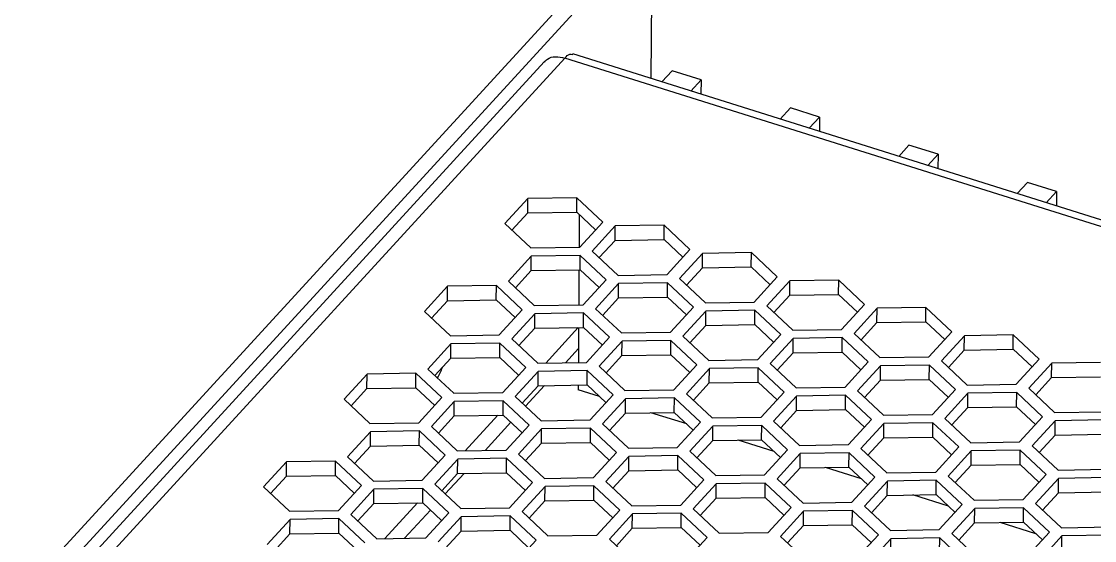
# Model space of a CAD drawing. Header units: millimetres. Extents: x -11 to 295, y 0 to 216.
# Drawn here: x 169.97 to 195.29, y 119.32 to 131.56 of the extents above; entities that cross this region are included whole.
import ezdxf

# ---------------------------------------------------------------- set-up
doc = ezdxf.new("R2010")
doc.units = ezdxf.units.MM

msp = doc.modelspace()

# ---------------------------------------------------------------- linework, layer by layer
at = {"color": 7, "linetype": 'Continuous', "lineweight": 25}
for p, q in [((184.487, 133.898), (151.127, 97.516)), ((184.855, 133.783), (151.495, 97.4)), ((184.833, 130.208), (184.855, 133.783)), ((182.794, 130.694), (152.303, 97.439)), ((213.109, 121.329), (182.981, 130.79)), ((182.308, 130.608), (151.807, 97.343)), ((185.322, 130.395), (185.08, 130.131)), ((186.008, 130.18), (185.322, 130.395)), ((186.008, 130.18), (185.765, 129.916)), ((186.008, 130.18), (186.005, 129.84)), ((188.118, 129.518), (187.875, 129.253)), ((188.803, 129.302), (188.118, 129.518)), ((188.803, 129.302), (188.56, 129.038)), ((188.803, 129.302), (188.801, 128.962)), ((190.913, 128.64), (190.671, 128.375)), ((191.598, 128.425), (190.913, 128.64)), ((191.598, 128.425), (191.356, 128.16)), ((191.598, 128.425), (191.596, 128.084)), ((193.709, 127.762), (193.466, 127.497)), ((194.394, 127.547), (193.709, 127.762)), ((181.921, 127.38), (181.378, 126.788)), ((181.919, 127.041), (181.921, 127.38)), ((183.075, 127.398), (181.921, 127.38)), ((183.073, 127.059), (183.075, 127.398)), ((183.686, 126.825), (183.075, 127.398)), ((194.394, 127.547), (194.151, 127.282)), ((194.394, 127.547), (194.392, 127.207)), ((181.544, 126.633), (181.919, 127.041)), ((181.919, 127.041), (183.073, 127.059)), ((183.073, 127.059), (183.518, 126.642)), ((183.134, 127.002), (183.129, 126.233)), ((181.378, 126.788), (181.99, 126.215)), ((183.144, 126.234), (183.686, 126.825)), ((183.981, 126.733), (183.438, 126.141)), ((183.979, 126.394), (183.981, 126.733)), ((185.135, 126.751), (183.981, 126.733)), ((185.133, 126.413), (185.135, 126.751)), ((185.746, 126.178), (185.135, 126.751)), ((183.604, 125.986), (183.979, 126.394)), ((183.979, 126.394), (185.133, 126.413)), ((185.133, 126.413), (185.578, 125.995)), ((181.99, 126.215), (183.144, 126.234)), ((183.438, 126.141), (184.05, 125.568)), ((185.204, 125.587), (185.746, 126.178)), ((187.195, 126.104), (186.041, 126.086)), ((187.192, 125.766), (187.195, 126.104)), ((187.806, 125.531), (187.195, 126.104)), ((182.002, 126.022), (181.46, 125.43)), ((182, 125.683), (182.002, 126.022)), ((183.156, 126.04), (182.002, 126.022)), ((183.154, 125.702), (183.156, 126.04)), ((183.768, 125.467), (183.156, 126.04)), ((186.041, 126.086), (185.498, 125.494)), ((186.038, 125.747), (186.041, 126.086)), ((181.626, 125.275), (182, 125.683)), ((182, 125.683), (183.154, 125.702)), ((183.126, 125.701), (183.121, 124.874)), ((183.154, 125.702), (183.6, 125.284)), ((184.05, 125.568), (185.204, 125.587)), ((185.664, 125.339), (186.038, 125.747)), ((186.038, 125.747), (187.192, 125.766)), ((187.192, 125.766), (187.638, 125.348)), ((181.46, 125.43), (182.071, 124.857)), ((183.225, 124.876), (183.768, 125.467)), ((184.062, 125.375), (183.52, 124.783)), ((184.06, 125.036), (184.062, 125.375)), ((185.216, 125.393), (184.062, 125.375)), ((185.214, 125.055), (185.216, 125.393)), ((185.828, 124.82), (185.216, 125.393)), ((185.498, 125.494), (186.11, 124.921)), ((187.264, 124.94), (187.806, 125.531)), ((188.1, 125.439), (187.558, 124.847)), ((188.098, 125.1), (188.1, 125.439)), ((189.254, 125.458), (188.1, 125.439)), ((189.252, 125.119), (189.254, 125.458)), ((189.866, 124.885), (189.254, 125.458)), ((180.023, 125.31), (179.481, 124.718)), ((180.021, 124.971), (180.023, 125.31)), ((181.177, 125.328), (180.023, 125.31)), ((181.175, 124.99), (181.177, 125.328)), ((181.789, 124.755), (181.177, 125.328)), ((187.724, 124.692), (188.098, 125.1)), ((188.098, 125.1), (189.252, 125.119)), ((189.252, 125.119), (189.698, 124.701)), ((179.647, 124.563), (180.021, 124.971)), ((180.021, 124.971), (181.175, 124.99)), ((181.175, 124.99), (181.621, 124.572)), ((182.071, 124.857), (183.225, 124.876)), ((183.686, 124.628), (184.06, 125.036)), ((184.06, 125.036), (185.214, 125.055)), ((185.214, 125.055), (185.66, 124.637)), ((186.11, 124.921), (187.264, 124.94)), ((187.558, 124.847), (188.17, 124.274)), ((189.323, 124.293), (189.866, 124.885)), ((179.481, 124.718), (180.092, 124.145)), ((181.246, 124.164), (181.789, 124.755)), ((182.083, 124.663), (181.54, 124.071)), ((182.081, 124.324), (182.083, 124.663)), ((183.237, 124.682), (182.083, 124.663)), ((183.235, 124.343), (183.237, 124.682)), ((183.848, 124.108), (183.237, 124.682)), ((183.52, 124.783), (184.131, 124.21)), ((185.285, 124.229), (185.828, 124.82)), ((186.122, 124.728), (185.579, 124.136)), ((186.12, 124.389), (186.122, 124.728)), ((187.276, 124.747), (186.122, 124.728)), ((187.274, 124.408), (187.276, 124.747)), ((187.887, 124.174), (187.276, 124.747)), ((190.16, 124.792), (189.618, 124.201)), ((190.158, 124.454), (190.16, 124.792)), ((191.314, 124.811), (190.16, 124.792)), ((191.312, 124.472), (191.314, 124.811)), ((191.926, 124.238), (191.314, 124.811)), ((181.706, 123.916), (182.081, 124.324)), ((182.081, 124.324), (183.235, 124.343)), ((183.118, 124.341), (183.113, 123.514)), ((183.235, 124.343), (183.68, 123.925)), ((185.745, 123.981), (186.12, 124.389)), ((186.12, 124.389), (187.274, 124.408)), ((187.274, 124.408), (187.719, 123.99)), ((189.784, 124.045), (190.158, 124.454)), ((190.158, 124.454), (191.312, 124.472)), ((191.312, 124.472), (191.758, 124.055)), ((180.092, 124.145), (181.246, 124.164)), ((181.54, 124.071), (182.152, 123.498)), ((183.306, 123.517), (183.848, 124.108)), ((184.131, 124.21), (185.285, 124.229)), ((185.579, 124.136), (186.191, 123.563)), ((187.345, 123.582), (187.887, 124.174)), ((188.182, 124.081), (187.639, 123.49)), ((188.17, 124.274), (189.323, 124.293)), ((188.18, 123.742), (188.182, 124.081)), ((189.336, 124.1), (188.182, 124.081)), ((189.334, 123.761), (189.336, 124.1)), ((189.947, 123.527), (189.336, 124.1)), ((189.618, 124.201), (190.229, 123.628)), ((191.383, 123.646), (191.926, 124.238)), ((192.22, 124.145), (191.678, 123.554)), ((192.218, 123.807), (192.22, 124.145)), ((193.374, 124.164), (192.22, 124.145)), ((193.372, 123.825), (193.374, 124.164)), ((193.986, 123.591), (193.374, 124.164)), ((180.104, 123.952), (179.562, 123.36)), ((180.102, 123.613), (180.104, 123.952)), ((181.258, 123.97), (180.104, 123.952)), ((181.256, 123.632), (181.258, 123.97)), ((181.87, 123.397), (181.258, 123.97)), ((184.143, 124.016), (183.6, 123.425)), ((184.141, 123.677), (184.143, 124.016)), ((185.297, 124.035), (184.143, 124.016)), ((185.295, 123.696), (185.297, 124.035)), ((185.908, 123.462), (185.297, 124.035)), ((192.218, 123.807), (193.372, 123.825)), ((193.372, 123.825), (193.818, 123.408)), ((179.728, 123.205), (180.102, 123.613)), ((180.102, 123.613), (181.256, 123.632)), ((181.256, 123.632), (181.702, 123.214)), ((183.766, 123.269), (184.141, 123.677)), ((184.141, 123.677), (185.295, 123.696)), ((185.295, 123.696), (185.74, 123.278)), ((186.191, 123.563), (187.345, 123.582)), ((187.805, 123.334), (188.18, 123.742)), ((188.18, 123.742), (189.334, 123.761)), ((189.334, 123.761), (189.779, 123.343)), ((190.229, 123.628), (191.383, 123.646)), ((191.843, 123.398), (192.218, 123.807)), ((193.443, 122.999), (193.986, 123.591)), ((179.562, 123.36), (180.174, 122.787)), ((181.328, 122.806), (181.87, 123.397)), ((182.152, 123.498), (183.306, 123.517)), ((183.318, 123.324), (182.164, 123.305)), ((183.316, 122.985), (183.318, 123.324)), ((183.93, 122.751), (183.318, 123.324)), ((183.6, 123.425), (184.212, 122.852)), ((185.366, 122.87), (185.908, 123.462)), ((186.203, 123.369), (185.66, 122.778)), ((186.2, 123.031), (186.203, 123.369)), ((187.357, 123.388), (186.203, 123.369)), ((187.354, 123.049), (187.357, 123.388)), ((187.968, 122.815), (187.357, 123.388)), ((187.639, 123.49), (188.251, 122.917)), ((189.405, 122.935), (189.947, 123.527)), ((190.242, 123.434), (189.699, 122.843)), ((190.239, 123.096), (190.242, 123.434)), ((191.396, 123.453), (190.242, 123.434)), ((191.393, 123.114), (191.396, 123.453)), ((192.007, 122.88), (191.396, 123.453)), ((191.678, 123.554), (192.289, 122.981)), ((194.28, 123.499), (193.737, 122.907)), ((194.278, 123.16), (194.28, 123.499)), ((195.434, 123.517), (194.28, 123.499)), ((178.125, 123.24), (177.583, 122.648)), ((178.123, 122.901), (178.125, 123.24)), ((179.279, 123.259), (178.125, 123.24)), ((179.277, 122.92), (179.279, 123.259)), ((179.891, 122.686), (179.279, 123.259)), ((182.164, 123.305), (181.622, 122.713)), ((182.162, 122.966), (182.164, 123.305)), ((189.865, 122.687), (190.239, 123.096)), ((190.239, 123.096), (191.393, 123.114)), ((191.393, 123.114), (191.839, 122.697)), ((193.903, 122.752), (194.278, 123.16)), ((194.278, 123.16), (195.432, 123.178)), ((177.749, 122.493), (178.123, 122.901)), ((178.123, 122.901), (179.277, 122.92)), ((179.277, 122.92), (179.723, 122.502)), ((180.174, 122.787), (181.328, 122.806)), ((181.788, 122.558), (182.162, 122.966)), ((182.162, 122.966), (183.316, 122.985)), ((183.109, 122.982), (183.109, 122.868)), ((183.609, 122.71), (183.109, 122.868)), ((183.316, 122.985), (183.762, 122.567)), ((184.212, 122.852), (185.366, 122.87)), ((185.826, 122.622), (186.2, 123.031)), ((186.2, 123.031), (187.354, 123.049)), ((187.354, 123.049), (187.8, 122.632)), ((187.426, 122.223), (187.968, 122.815)), ((188.251, 122.917), (189.405, 122.935)), ((189.699, 122.843), (190.311, 122.27)), ((191.465, 122.288), (192.007, 122.88)), ((192.289, 122.981), (193.443, 122.999)), ((193.455, 122.806), (192.301, 122.787)), ((193.453, 122.467), (193.455, 122.806)), ((194.067, 122.233), (193.455, 122.806)), ((193.737, 122.907), (194.349, 122.334)), ((177.583, 122.648), (178.194, 122.075)), ((179.348, 122.094), (179.891, 122.686)), ((180.185, 122.593), (179.643, 122.002)), ((180.183, 122.254), (180.185, 122.593)), ((181.339, 122.612), (180.185, 122.593)), ((181.337, 122.273), (181.339, 122.612)), ((181.951, 122.039), (181.339, 122.612)), ((181.622, 122.713), (182.233, 122.14)), ((183.387, 122.159), (183.93, 122.751)), ((184.224, 122.658), (183.682, 122.067)), ((184.222, 122.319), (184.224, 122.658)), ((185.378, 122.677), (184.224, 122.658)), ((185.376, 122.338), (185.378, 122.677)), ((185.99, 122.104), (185.378, 122.677)), ((185.66, 122.778), (186.272, 122.205)), ((188.262, 122.722), (187.72, 122.131)), ((188.26, 122.384), (188.262, 122.722)), ((189.416, 122.741), (188.262, 122.722)), ((189.414, 122.402), (189.416, 122.741)), ((190.028, 122.168), (189.416, 122.741)), ((192.301, 122.787), (191.759, 122.196)), ((192.299, 122.449), (192.301, 122.787)), ((183.848, 121.911), (184.222, 122.319)), ((184.222, 122.319), (185.376, 122.338)), ((185.669, 122.064), (184.823, 122.329)), ((185.376, 122.338), (185.822, 121.921)), ((187.886, 121.975), (188.26, 122.384)), ((188.26, 122.384), (189.414, 122.402)), ((189.414, 122.402), (189.86, 121.985)), ((191.925, 122.04), (192.299, 122.449)), ((192.299, 122.449), (193.453, 122.467)), ((193.453, 122.467), (193.899, 122.05)), ((194.349, 122.334), (195.503, 122.353)), ((178.194, 122.075), (179.348, 122.094)), ((179.809, 121.846), (180.183, 122.254)), ((180.183, 122.254), (181.337, 122.273)), ((181.337, 122.273), (181.783, 121.855)), ((182.233, 122.14), (183.387, 122.159)), ((183.682, 122.067), (184.293, 121.494)), ((185.447, 121.512), (185.99, 122.104)), ((186.272, 122.205), (187.426, 122.223)), ((187.72, 122.131), (188.331, 121.558)), ((189.485, 121.576), (190.028, 122.168)), ((190.322, 122.076), (189.78, 121.484)), ((190.311, 122.27), (191.465, 122.288)), ((190.32, 121.737), (190.322, 122.076)), ((191.476, 122.094), (190.322, 122.076)), ((191.474, 121.756), (191.476, 122.094)), ((192.088, 121.521), (191.476, 122.094)), ((191.759, 122.196), (192.37, 121.623)), ((193.524, 121.641), (194.067, 122.233)), ((194.361, 122.141), (193.819, 121.549)), ((194.359, 121.802), (194.361, 122.141)), ((195.515, 122.159), (194.361, 122.141)), ((178.207, 121.882), (177.664, 121.29)), ((178.205, 121.543), (178.207, 121.882)), ((179.361, 121.901), (178.207, 121.882)), ((179.359, 121.562), (179.361, 121.901)), ((179.972, 121.328), (179.361, 121.901)), ((179.643, 122.002), (180.254, 121.429)), ((181.408, 121.447), (181.951, 122.039)), ((182.245, 121.946), (181.702, 121.355)), ((182.243, 121.608), (182.245, 121.946)), ((183.399, 121.965), (182.245, 121.946)), ((183.397, 121.626), (183.399, 121.965)), ((184.01, 121.392), (183.399, 121.965)), ((186.284, 122.011), (185.741, 121.42)), ((186.282, 121.673), (186.284, 122.011)), ((187.438, 122.03), (186.284, 122.011)), ((187.436, 121.691), (187.438, 122.03)), ((188.049, 121.457), (187.438, 122.03)), ((193.985, 121.394), (194.359, 121.802)), ((194.359, 121.802), (195.513, 121.821)), ((177.83, 121.135), (178.205, 121.543)), ((178.205, 121.543), (179.359, 121.562)), ((179.359, 121.562), (179.804, 121.144)), ((181.868, 121.199), (182.243, 121.608)), ((182.243, 121.608), (183.397, 121.626)), ((183.397, 121.626), (183.842, 121.209)), ((185.907, 121.264), (186.282, 121.673)), ((186.282, 121.673), (187.436, 121.691)), ((187.729, 121.417), (186.883, 121.682)), ((187.436, 121.691), (187.881, 121.274)), ((188.331, 121.558), (189.485, 121.576)), ((189.946, 121.329), (190.32, 121.737)), ((190.32, 121.737), (191.474, 121.756)), ((191.474, 121.756), (191.92, 121.338)), ((192.37, 121.623), (193.524, 121.641)), ((193.819, 121.549), (194.43, 120.976)), ((177.664, 121.29), (178.276, 120.717)), ((179.43, 120.736), (179.972, 121.328)), ((180.254, 121.429), (181.408, 121.447)), ((181.702, 121.355), (182.314, 120.782)), ((183.468, 120.8), (184.01, 121.392)), ((184.305, 121.299), (183.762, 120.708)), ((184.293, 121.494), (185.447, 121.512)), ((184.303, 120.961), (184.305, 121.299)), ((185.459, 121.318), (184.305, 121.299)), ((185.457, 120.979), (185.459, 121.318)), ((186.07, 120.745), (185.459, 121.318)), ((185.741, 121.42), (186.353, 120.847)), ((187.507, 120.865), (188.049, 121.457)), ((188.344, 121.364), (187.801, 120.773)), ((188.342, 121.026), (188.344, 121.364)), ((189.498, 121.383), (188.344, 121.364)), ((189.496, 121.044), (189.498, 121.383)), ((190.109, 120.81), (189.498, 121.383)), ((189.78, 121.484), (190.391, 120.911)), ((191.545, 120.93), (192.088, 121.521)), ((192.382, 121.429), (191.84, 120.837)), ((192.38, 121.09), (192.382, 121.429)), ((193.536, 121.447), (192.382, 121.429)), ((193.534, 121.109), (193.536, 121.447)), ((194.148, 120.874), (193.536, 121.447)), ((176.227, 121.17), (175.685, 120.579)), ((176.225, 120.831), (176.227, 121.17)), ((177.381, 121.189), (176.227, 121.17)), ((177.379, 120.85), (177.381, 121.189)), ((177.993, 120.616), (177.381, 121.189)), ((180.266, 121.235), (179.724, 120.644)), ((180.264, 120.896), (180.266, 121.235)), ((181.42, 121.254), (180.266, 121.235)), ((181.418, 120.915), (181.42, 121.254)), ((182.032, 120.681), (181.42, 121.254)), ((188.342, 121.026), (189.496, 121.044)), ((189.789, 120.77), (188.943, 121.035)), ((189.496, 121.044), (189.941, 120.627)), ((192.005, 120.682), (192.38, 121.09)), ((192.38, 121.09), (193.534, 121.109)), ((193.534, 121.109), (193.98, 120.691)), ((175.851, 120.423), (176.225, 120.831)), ((176.225, 120.831), (177.379, 120.85)), ((177.379, 120.85), (177.825, 120.432)), ((179.89, 120.488), (180.264, 120.896)), ((180.264, 120.896), (181.418, 120.915)), ((181.418, 120.915), (181.864, 120.498)), ((182.314, 120.782), (183.468, 120.8)), ((183.928, 120.552), (184.303, 120.961)), ((184.303, 120.961), (185.457, 120.979)), ((185.457, 120.979), (185.902, 120.562)), ((186.353, 120.847), (187.507, 120.865)), ((187.967, 120.617), (188.342, 121.026)), ((189.567, 120.218), (190.109, 120.81)), ((190.391, 120.911), (191.545, 120.93)), ((191.84, 120.837), (192.451, 120.264)), ((193.605, 120.283), (194.148, 120.874)), ((194.442, 120.782), (193.899, 120.19)), ((194.43, 120.976), (195.584, 120.995)), ((194.44, 120.443), (194.442, 120.782)), ((195.596, 120.801), (194.442, 120.782)), ((175.685, 120.579), (176.297, 120.006)), ((177.451, 120.024), (177.993, 120.616)), ((178.287, 120.523), (177.745, 119.932)), ((178.276, 120.717), (179.43, 120.736)), ((178.285, 120.185), (178.287, 120.523)), ((179.441, 120.542), (178.287, 120.523)), ((179.439, 120.203), (179.441, 120.542)), ((180.053, 119.969), (179.441, 120.542)), ((179.724, 120.644), (180.336, 120.071)), ((181.49, 120.089), (182.032, 120.681)), ((182.326, 120.588), (181.784, 119.997)), ((182.324, 120.25), (182.326, 120.588)), ((183.48, 120.607), (182.326, 120.588)), ((183.478, 120.268), (183.48, 120.607)), ((184.092, 120.034), (183.48, 120.607)), ((183.762, 120.708), (184.374, 120.135)), ((185.528, 120.153), (186.07, 120.745)), ((186.365, 120.653), (185.822, 120.061)), ((186.362, 120.314), (186.365, 120.653)), ((187.519, 120.671), (186.365, 120.653)), ((187.516, 120.333), (187.519, 120.671)), ((188.13, 120.098), (187.519, 120.671)), ((187.801, 120.773), (188.413, 120.2)), ((190.404, 120.718), (189.861, 120.126)), ((190.401, 120.379), (190.404, 120.718)), ((191.558, 120.736), (190.404, 120.718)), ((191.555, 120.398), (191.558, 120.736)), ((192.169, 120.163), (191.558, 120.736)), ((182.324, 120.25), (183.478, 120.268)), ((183.478, 120.268), (183.924, 119.851)), ((185.988, 119.906), (186.362, 120.314)), ((186.362, 120.314), (187.516, 120.333)), ((187.516, 120.333), (187.962, 119.915)), ((190.027, 119.971), (190.401, 120.379)), ((190.401, 120.379), (191.555, 120.398)), ((191.848, 120.123), (191.003, 120.389)), ((191.555, 120.398), (192.001, 119.98)), ((192.451, 120.264), (193.605, 120.283)), ((194.065, 120.035), (194.44, 120.443)), ((194.44, 120.443), (195.594, 120.462)), ((176.297, 120.006), (177.451, 120.024)), ((177.911, 119.776), (178.285, 120.185)), ((178.285, 120.185), (179.439, 120.203)), ((179.439, 120.203), (179.885, 119.786)), ((180.336, 120.071), (181.49, 120.089)), ((181.95, 119.841), (182.324, 120.25)), ((183.549, 119.442), (184.092, 120.034)), ((184.374, 120.135), (185.528, 120.153)), ((185.822, 120.061), (186.434, 119.488)), ((187.588, 119.507), (188.13, 120.098)), ((188.413, 120.2), (189.567, 120.218)), ((189.578, 120.024), (188.424, 120.006)), ((189.576, 119.686), (189.578, 120.024)), ((190.19, 119.451), (189.578, 120.024)), ((189.861, 120.126), (190.473, 119.553)), ((191.627, 119.572), (192.169, 120.163)), ((192.463, 120.071), (191.921, 119.479)), ((192.461, 119.732), (192.463, 120.071)), ((193.617, 120.089), (192.463, 120.071)), ((193.615, 119.751), (193.617, 120.089)), ((194.229, 119.516), (193.617, 120.089)), ((193.899, 120.19), (194.511, 119.617)), ((176.309, 119.812), (175.766, 119.221)), ((176.307, 119.474), (176.309, 119.812)), ((177.463, 119.831), (176.309, 119.812)), ((177.461, 119.492), (177.463, 119.831)), ((178.074, 119.258), (177.463, 119.831)), ((177.745, 119.932), (178.356, 119.359)), ((179.51, 119.377), (180.053, 119.969)), ((180.347, 119.876), (179.805, 119.285)), ((180.345, 119.538), (180.347, 119.876)), ((181.501, 119.895), (180.347, 119.876)), ((181.499, 119.556), (181.501, 119.895)), ((182.113, 119.322), (181.501, 119.895)), ((181.784, 119.997), (182.395, 119.424)), ((184.386, 119.942), (183.844, 119.35)), ((184.384, 119.603), (184.386, 119.942)), ((185.54, 119.96), (184.386, 119.942)), ((185.538, 119.621), (185.54, 119.96)), ((186.152, 119.387), (185.54, 119.96)), ((188.424, 120.006), (187.882, 119.414)), ((188.422, 119.667), (188.424, 120.006)), ((179.971, 119.129), (180.345, 119.538)), ((180.345, 119.538), (181.499, 119.556)), ((181.499, 119.556), (181.945, 119.139)), ((184.01, 119.194), (184.384, 119.603)), ((184.384, 119.603), (185.538, 119.621)), ((185.538, 119.621), (185.984, 119.204)), ((188.048, 119.259), (188.422, 119.667)), ((188.422, 119.667), (189.576, 119.686)), ((189.576, 119.686), (190.022, 119.268)), ((190.473, 119.553), (191.627, 119.572)), ((192.087, 119.324), (192.461, 119.732)), ((192.461, 119.732), (193.615, 119.751)), ((193.908, 119.476), (193.063, 119.742)), ((193.615, 119.751), (194.061, 119.333)), ((193.686, 118.925), (194.229, 119.516)), ((194.511, 119.617), (195.665, 119.636)), ((175.932, 119.065), (176.307, 119.474)), ((176.307, 119.474), (177.461, 119.492)), ((177.461, 119.492), (177.906, 119.075)), ((178.356, 119.359), (179.51, 119.377)), ((181.57, 118.73), (182.113, 119.322)), ((182.395, 119.424), (183.549, 119.442)), ((183.844, 119.35), (184.455, 118.777)), ((185.609, 118.795), (186.152, 119.387)), ((186.434, 119.488), (187.588, 119.507)), ((187.882, 119.414), (188.493, 118.841)), ((189.647, 118.86), (190.19, 119.451)), ((190.484, 119.359), (189.942, 118.767)), ((190.482, 119.02), (190.484, 119.359)), ((191.638, 119.378), (190.484, 119.359)), ((191.636, 119.039), (191.638, 119.378)), ((192.25, 118.805), (191.638, 119.378)), ((191.921, 119.479), (192.532, 118.906)), ((194.523, 119.424), (193.981, 118.832)), ((194.521, 119.085), (194.523, 119.424)), ((195.677, 119.443), (194.523, 119.424))]:
    msp.add_line(p, q, dxfattribs=at)
at = {"color": 8, "linetype": 'Continuous', "lineweight": 25}
for p, q in [((212.999, 121.209), (182.794, 130.694)), ((183.11, 124.341), (182.341, 123.501)), ((182.808, 123.509), (183.115, 123.843)), ((181.868, 122.483), (182.313, 122.969)), ((181.213, 122.271), (180.443, 121.432)), ((180.911, 121.439), (181.519, 122.103)), ((179.97, 120.413), (180.415, 120.899)), ((179.315, 120.201), (178.545, 119.362)), ((179.013, 119.369), (179.621, 120.033))]:
    msp.add_line(p, q, dxfattribs=at)
at = {"color": 7, "linetype": 'Continuous', "lineweight": 25}
msp.add_arc((178.868, 123.748), 1.095, 326.9075, 341.4068, dxfattribs=at)
for points, knots in [([(182.315, 130.598), (182.336, 130.623), (182.399, 130.701), (182.584, 130.74), (182.721, 130.71), (182.794, 130.694)], [0, 0, 0, 0, 0.187823, 0.56736, 1, 1, 1, 1]), ([(182.794, 130.694), (182.83, 130.735), (182.883, 130.795), (182.958, 130.783), (182.983, 130.779)], [0, 0, 0, 0, 0.6706435, 1, 1, 1, 1])]:
    msp.add_open_spline(points, degree=3, knots=knots, dxfattribs=at)

doc.saveas('drawing.dxf')
